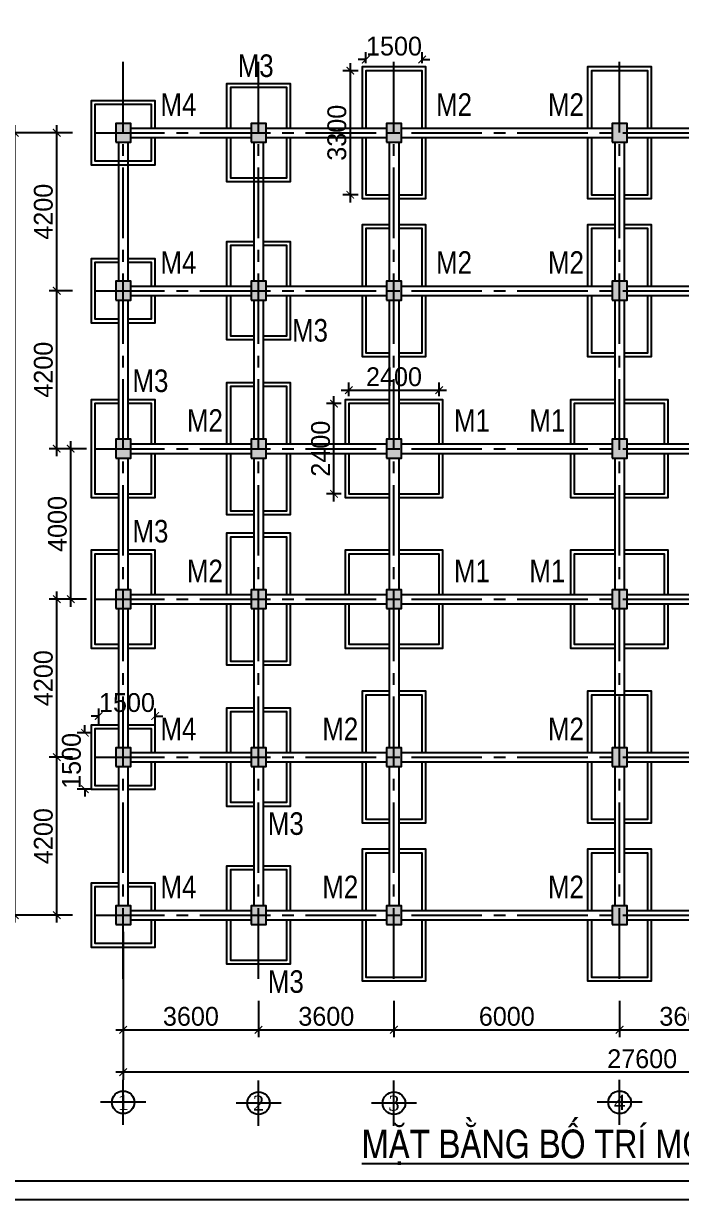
# Model space of a CAD drawing. Extents: x -28764 to 452005, y -12382 to 263221.
# Drawn here: x 235799 to 253268, y -1658 to 29606 of the extents above; entities that cross this region are included whole.
import ezdxf
from ezdxf.enums import TextEntityAlignment as Align

# ---------------------------------------------------------------- set-up
doc = ezdxf.new("R2010")
doc.units = 0
doc.header["$MEASUREMENT"] = 0
doc.linetypes.add('CENTER2', pattern=[1.125, 0.75, -0.125, 0.125, -0.125])
doc.layers.get('0').update_dxf_attribs({"linetype": 'CONTINUOUS'})
doc.layers.get('DEFPOINTS').update_dxf_attribs({"linetype": 'CONTINUOUS'})
for name, color, linetype in [('cot', 8, 'CONTINUOUS'), ('DIM', 1, 'CONTINUOUS'), ('DUT', 7, 'CENTER2'), ('MOTAAR', 1, 'CONTINUOUS'), ('TEXT', 7, 'CONTINUOUS'), ('THEP', 6, 'CONTINUOUS'), ('TUONG', 7, 'CONTINUOUS')]:
    doc.layers.add(name, color=color, linetype=linetype)
doc.styles.add('DIM-NEW', font='')
doc.styles.add('STANDARD1', font='symbol.ttf')
doc.styles.add('T1', font='romans.shx')
doc.styles.add('T2', font='')
doc.styles.get('DIM-NEW').set_extended_font_data('VNI-Helve-Condense')
doc.styles.get('T2').set_extended_font_data('VNI-Times')
doc.dimstyles.new('TL100', dxfattribs={"dimtxt": 250, "dimasz": 200, "dimexe": 200, "dimexo": 200, "dimgap": 100, "dimtad": 1, "dimdec": 0, "dimzin": 0, "dimdsep": 46, "dimtxsty": 'T1', "dimblk": 'ARCHTICK', "dimcen": 250, "dimdle": 200, "dimclrd": 1, "dimclre": 1, "dimclrt": 2, "dimadec": 0, "dimazin": 0, "dimtfac": 1, "dimtdec": 0, "dimtix": 1, "dimtofl": 0, "dimtmove": 0, "dimatfit": 0, "dimldrblk": 'ARCHTICK', "dimfxl": 1, "dimtolj": 1, "dimtzin": 0, "dimlwd": -1, "dimlwe": -1, "dimarcsym": 0})

# ---------------------------------------------------------------- blocks, each defined once
blk = doc.blocks.new('_ARCHTICK')
at = {"color": 0, "linetype": 'ByBlock', "const_width": 0.15}
blk.add_lwpolyline([(-0.5, -0.5), (0.5, 0.5)], dxfattribs=at)
blk = doc.blocks.new('*D161')
at = {"layer": 'DEFPOINTS', "color": 0, "transparency": 16777216}
for p in [(244900, 28352), (244488, 25052), (244900, 25052)]:
    blk.add_point(p, dxfattribs=at)
at = {"layer": 'TUONG', "color": 1, "transparency": 16777216}
for p, q in [((244488, 28552), (244488, 24852)), ((244700, 28352), (244288, 28352)), ((244700, 25052), (244288, 25052))]:
    blk.add_line(p, q, dxfattribs=at)
at = {"layer": 'TUONG', "color": 1, "transparency": 16777216, "xscale": 200, "yscale": 200, "zscale": 200}
for p, rotation in [((244488, 28352), 90), ((244488, 25052), 270)]:
    blk.add_blockref('_ARCHTICK', p, dxfattribs=dict(at, rotation=rotation))
at = {"layer": 'TUONG', "color": 2, "transparency": 16777216, "insert": (244133, 26702), "char_height": 500, "attachment_point": 5, "rotation": 90, "style": 'STANDARD1'}
blk.add_mtext('\\A1;3300', dxfattribs=at)
blk = doc.blocks.new('*D160')
at = {"layer": 'DEFPOINTS', "color": 0, "transparency": 16777216}
for p in [(244900, 28647), (244900, 28352), (246400, 28352)]:
    blk.add_point(p, dxfattribs=at)
at = {"layer": 'TUONG', "color": 1, "transparency": 16777216}
for p, q in [((244900, 28552), (244900, 28847)), ((246400, 28552), (246400, 28847)), ((244900, 28647), (244700, 28647)), ((246400, 28647), (246600, 28647))]:
    blk.add_line(p, q, dxfattribs=at)
at = {"layer": 'TUONG', "color": 1, "transparency": 16777216, "xscale": 200, "yscale": 200, "zscale": 200}
blk.add_blockref('_ARCHTICK', (244900, 28647), dxfattribs=at)
at = {"layer": 'TUONG', "color": 1, "transparency": 16777216, "xscale": 200, "yscale": 200, "zscale": 200, "rotation": 180}
blk.add_blockref('_ARCHTICK', (246400, 28647), dxfattribs=at)
at = {"layer": 'TUONG', "color": 2, "transparency": 16777216, "insert": (245650, 29002), "char_height": 500, "attachment_point": 5, "style": 'STANDARD1'}
blk.add_mtext('\\A1;1500', dxfattribs=at)
blk = doc.blocks.new('*D159')
at = {"layer": 'DEFPOINTS', "color": 0, "transparency": 16777216}
for p in [(244055, 19502), (244450, 19502), (244450, 17102)]:
    blk.add_point(p, dxfattribs=at)
at = {"layer": 'TUONG', "color": 1, "transparency": 16777216}
for p, q in [((244055, 16902), (244055, 19702)), ((244250, 19502), (243855, 19502)), ((244250, 17102), (243855, 17102))]:
    blk.add_line(p, q, dxfattribs=at)
at = {"layer": 'TUONG', "color": 1, "transparency": 16777216, "xscale": 200, "yscale": 200, "zscale": 200}
for p, rotation in [((244055, 19502), 90), ((244055, 17102), 270)]:
    blk.add_blockref('_ARCHTICK', p, dxfattribs=dict(at, rotation=rotation))
at = {"layer": 'TUONG', "color": 2, "transparency": 16777216, "insert": (243700, 18302), "char_height": 500, "attachment_point": 5, "rotation": 90, "style": 'STANDARD1'}
blk.add_mtext('\\A1;2400', dxfattribs=at)
blk = doc.blocks.new('*D158')
at = {"layer": 'DEFPOINTS', "color": 0, "transparency": 16777216}
for p in [(246850, 19858), (244450, 19502), (246850, 19502)]:
    blk.add_point(p, dxfattribs=at)
at = {"layer": 'TUONG', "color": 1, "transparency": 16777216}
for p, q in [((244450, 19702), (244450, 20058)), ((246850, 19702), (246850, 20058)), ((244250, 19858), (247050, 19858))]:
    blk.add_line(p, q, dxfattribs=at)
at = {"layer": 'TUONG', "color": 1, "transparency": 16777216, "xscale": 200, "yscale": 200, "zscale": 200, "rotation": 180}
blk.add_blockref('_ARCHTICK', (244450, 19858), dxfattribs=at)
at = {"layer": 'TUONG', "color": 1, "transparency": 16777216, "xscale": 200, "yscale": 200, "zscale": 200}
blk.add_blockref('_ARCHTICK', (246850, 19858), dxfattribs=at)
at = {"layer": 'TUONG', "color": 2, "transparency": 16777216, "insert": (245650, 20213), "char_height": 500, "attachment_point": 5, "style": 'STANDARD1'}
blk.add_mtext('\\A1;2400', dxfattribs=at)
blk = doc.blocks.new('*D177')
at = {"layer": 'DEFPOINTS', "color": 0, "transparency": 16777216}
for p in [(236683, 10102), (237304, 10102), (237304, 5902)]:
    blk.add_point(p, dxfattribs=at)
at = {"layer": 'TUONG', "color": 1, "transparency": 16777216}
for p, q in [((237104, 10102), (236483, 10102)), ((236683, 5702), (236683, 10302)), ((237104, 5902), (236483, 5902))]:
    blk.add_line(p, q, dxfattribs=at)
at = {"layer": 'TUONG', "color": 1, "transparency": 16777216, "xscale": 200, "yscale": 200, "zscale": 200}
for p, rotation in [((236683, 10102), 90), ((236683, 5902), 270)]:
    blk.add_blockref('_ARCHTICK', p, dxfattribs=dict(at, rotation=rotation))
at = {"layer": 'TUONG', "color": 2, "transparency": 16777216, "insert": (236328, 8002), "char_height": 500, "attachment_point": 5, "rotation": 90, "style": 'STANDARD1'}
blk.add_mtext('\\A1;4200', dxfattribs=at)
blk = doc.blocks.new('*D175')
at = {"layer": 'DEFPOINTS', "color": 0, "transparency": 16777216}
for p in [(238450, 4807), (266050, 2978), (238450, 1725)]:
    blk.add_point(p, dxfattribs=at)
at = {"layer": 'TUONG', "color": 1, "transparency": 16777216}
for p, q in [((238450, 4607), (238450, 1525)), ((266050, 2778), (266050, 1525)), ((266250, 1725), (238250, 1725))]:
    blk.add_line(p, q, dxfattribs=at)
at = {"layer": 'TUONG', "color": 1, "transparency": 16777216, "xscale": 200, "yscale": 200, "zscale": 200, "rotation": 180}
blk.add_blockref('_ARCHTICK', (238450, 1725), dxfattribs=at)
at = {"layer": 'TUONG', "color": 1, "transparency": 16777216, "xscale": 200, "yscale": 200, "zscale": 200}
blk.add_blockref('_ARCHTICK', (266050, 1725), dxfattribs=at)
at = {"layer": 'TUONG', "color": 2, "transparency": 16777216, "insert": (252250, 2080), "char_height": 500, "attachment_point": 5, "style": 'STANDARD1'}
blk.add_mtext('\\A1;27600', dxfattribs=at)
blk = doc.blocks.new('*D174')
at = {"layer": 'DEFPOINTS', "color": 0, "transparency": 16777216}
for p in [(245650, 3825), (251650, 3825), (251650, 2853)]:
    blk.add_point(p, dxfattribs=at)
at = {"layer": 'TUONG', "color": 1, "transparency": 16777216}
for p, q in [((245650, 3625), (245650, 2653)), ((251650, 3625), (251650, 2653)), ((245450, 2853), (251850, 2853))]:
    blk.add_line(p, q, dxfattribs=at)
at = {"layer": 'TUONG', "color": 1, "transparency": 16777216, "xscale": 200, "yscale": 200, "zscale": 200, "rotation": 180}
blk.add_blockref('_ARCHTICK', (245650, 2853), dxfattribs=at)
at = {"layer": 'TUONG', "color": 1, "transparency": 16777216, "xscale": 200, "yscale": 200, "zscale": 200}
blk.add_blockref('_ARCHTICK', (251650, 2853), dxfattribs=at)
at = {"layer": 'TUONG', "color": 2, "transparency": 16777216, "insert": (248650, 3208), "char_height": 500, "attachment_point": 5, "style": 'STANDARD1'}
blk.add_mtext('\\A1;6000', dxfattribs=at)
blk = doc.blocks.new('*D173')
at = {"layer": 'DEFPOINTS', "color": 0, "transparency": 16777216}
for p in [(238450, 5654), (242050, 3825), (242050, 2853)]:
    blk.add_point(p, dxfattribs=at)
at = {"layer": 'TUONG', "color": 1, "transparency": 16777216}
for p, q in [((238450, 5454), (238450, 2653)), ((242050, 3625), (242050, 2653)), ((238250, 2853), (242250, 2853))]:
    blk.add_line(p, q, dxfattribs=at)
at = {"layer": 'TUONG', "color": 1, "transparency": 16777216, "xscale": 200, "yscale": 200, "zscale": 200, "rotation": 180}
blk.add_blockref('_ARCHTICK', (238450, 2853), dxfattribs=at)
at = {"layer": 'TUONG', "color": 1, "transparency": 16777216, "xscale": 200, "yscale": 200, "zscale": 200}
blk.add_blockref('_ARCHTICK', (242050, 2853), dxfattribs=at)
at = {"layer": 'TUONG', "color": 2, "transparency": 16777216, "insert": (240250, 3208), "char_height": 500, "attachment_point": 5, "style": 'STANDARD1'}
blk.add_mtext('\\A1;3600', dxfattribs=at)
blk = doc.blocks.new('*D172')
at = {"layer": 'DEFPOINTS', "color": 0, "transparency": 16777216}
for p in [(242050, 3825), (245650, 3825), (245650, 2853)]:
    blk.add_point(p, dxfattribs=at)
at = {"layer": 'TUONG', "color": 1, "transparency": 16777216}
for p, q in [((242050, 3625), (242050, 2653)), ((245650, 3625), (245650, 2653)), ((241850, 2853), (245850, 2853))]:
    blk.add_line(p, q, dxfattribs=at)
at = {"layer": 'TUONG', "color": 1, "transparency": 16777216, "xscale": 200, "yscale": 200, "zscale": 200, "rotation": 180}
blk.add_blockref('_ARCHTICK', (242050, 2853), dxfattribs=at)
at = {"layer": 'TUONG', "color": 1, "transparency": 16777216, "xscale": 200, "yscale": 200, "zscale": 200}
blk.add_blockref('_ARCHTICK', (245650, 2853), dxfattribs=at)
at = {"layer": 'TUONG', "color": 2, "transparency": 16777216, "insert": (243850, 3208), "char_height": 500, "attachment_point": 5, "style": 'STANDARD1'}
blk.add_mtext('\\A1;3600', dxfattribs=at)
blk = doc.blocks.new('*D170')
at = {"layer": 'DEFPOINTS', "color": 0, "transparency": 16777216}
for p in [(251650, 3825), (255250, 3825), (255250, 2853)]:
    blk.add_point(p, dxfattribs=at)
at = {"layer": 'TUONG', "color": 1, "transparency": 16777216}
for p, q in [((251650, 3625), (251650, 2653)), ((255250, 3625), (255250, 2653)), ((251450, 2853), (255450, 2853))]:
    blk.add_line(p, q, dxfattribs=at)
at = {"layer": 'TUONG', "color": 1, "transparency": 16777216, "xscale": 200, "yscale": 200, "zscale": 200, "rotation": 180}
blk.add_blockref('_ARCHTICK', (251650, 2853), dxfattribs=at)
at = {"layer": 'TUONG', "color": 1, "transparency": 16777216, "xscale": 200, "yscale": 200, "zscale": 200}
blk.add_blockref('_ARCHTICK', (255250, 2853), dxfattribs=at)
at = {"layer": 'TUONG', "color": 2, "transparency": 16777216, "insert": (253450, 3208), "char_height": 500, "attachment_point": 5, "style": 'STANDARD1'}
blk.add_mtext('\\A1;3600', dxfattribs=at)
blk = doc.blocks.new('*D168')
at = {"layer": 'DEFPOINTS', "color": 0, "transparency": 16777216}
for p in [(236683, 26702), (237304, 26702), (237304, 22502)]:
    blk.add_point(p, dxfattribs=at)
at = {"layer": 'TUONG', "color": 1, "transparency": 16777216}
for p, q in [((236683, 22302), (236683, 26902)), ((237104, 26702), (236483, 26702)), ((237104, 22502), (236483, 22502))]:
    blk.add_line(p, q, dxfattribs=at)
at = {"layer": 'TUONG', "color": 1, "transparency": 16777216, "xscale": 200, "yscale": 200, "zscale": 200}
for p, rotation in [((236683, 26702), 90), ((236683, 22502), 270)]:
    blk.add_blockref('_ARCHTICK', p, dxfattribs=dict(at, rotation=rotation))
at = {"layer": 'TUONG', "color": 2, "transparency": 16777216, "insert": (236328, 24602), "char_height": 500, "attachment_point": 5, "rotation": 90, "style": 'STANDARD1'}
blk.add_mtext('\\A1;4200', dxfattribs=at)
blk = doc.blocks.new('*D167')
at = {"layer": 'DEFPOINTS', "color": 0, "transparency": 16777216}
for p in [(237055, 18302), (237676, 18302), (237676, 14302)]:
    blk.add_point(p, dxfattribs=at)
at = {"layer": 'TUONG', "color": 1, "transparency": 16777216}
for p, q in [((237055, 14102), (237055, 18502)), ((237476, 18302), (236855, 18302)), ((237476, 14302), (236855, 14302))]:
    blk.add_line(p, q, dxfattribs=at)
at = {"layer": 'TUONG', "color": 1, "transparency": 16777216, "xscale": 200, "yscale": 200, "zscale": 200}
for p, rotation in [((237055, 18302), 90), ((237055, 14302), 270)]:
    blk.add_blockref('_ARCHTICK', p, dxfattribs=dict(at, rotation=rotation))
at = {"layer": 'TUONG', "color": 2, "transparency": 16777216, "insert": (236700, 16302), "char_height": 500, "attachment_point": 5, "rotation": 90, "style": 'STANDARD1'}
blk.add_mtext('\\A1;4000', dxfattribs=at)
blk = doc.blocks.new('*D166')
at = {"layer": 'DEFPOINTS', "color": 0, "transparency": 16777216}
for p in [(236683, 14302), (237304, 14302), (237304, 10102)]:
    blk.add_point(p, dxfattribs=at)
at = {"layer": 'TUONG', "color": 1, "transparency": 16777216}
for p, q in [((236683, 9902), (236683, 14502)), ((237104, 14302), (236483, 14302)), ((237104, 10102), (236483, 10102))]:
    blk.add_line(p, q, dxfattribs=at)
at = {"layer": 'TUONG', "color": 1, "transparency": 16777216, "xscale": 200, "yscale": 200, "zscale": 200}
for p, rotation in [((236683, 14302), 90), ((236683, 10102), 270)]:
    blk.add_blockref('_ARCHTICK', p, dxfattribs=dict(at, rotation=rotation))
at = {"layer": 'TUONG', "color": 2, "transparency": 16777216, "insert": (236328, 12202), "char_height": 500, "attachment_point": 5, "rotation": 90, "style": 'STANDARD1'}
blk.add_mtext('\\A1;4200', dxfattribs=at)
blk = doc.blocks.new('*D165')
at = {"layer": 'DEFPOINTS', "color": 0, "transparency": 16777216}
for p in [(236683, 22502), (237304, 22502), (237304, 18302)]:
    blk.add_point(p, dxfattribs=at)
at = {"layer": 'TUONG', "color": 1, "transparency": 16777216}
for p, q in [((236683, 18102), (236683, 22702)), ((237104, 22502), (236483, 22502)), ((237104, 18302), (236483, 18302))]:
    blk.add_line(p, q, dxfattribs=at)
at = {"layer": 'TUONG', "color": 1, "transparency": 16777216, "xscale": 200, "yscale": 200, "zscale": 200}
for p, rotation in [((236683, 22502), 90), ((236683, 18302), 270)]:
    blk.add_blockref('_ARCHTICK', p, dxfattribs=dict(at, rotation=rotation))
at = {"layer": 'TUONG', "color": 2, "transparency": 16777216, "insert": (236328, 20402), "char_height": 500, "attachment_point": 5, "rotation": 90, "style": 'STANDARD1'}
blk.add_mtext('\\A1;4200', dxfattribs=at)
blk = doc.blocks.new('truc2')
at = {"layer": 'MOTAAR'}
for p, q in [((0, -15), (0, 0)), ((7.5, -7.5), (-7.5, -7.5))]:
    blk.add_line(p, q, dxfattribs=at)
blk.add_lwpolyline([(0, -3.5), (0, -1.84)], dxfattribs=at)
blk.add_circle((0, -7.5), 3.75, dxfattribs=at)
at = {"layer": 'TEXT', "style": 'T2'}
blk.add_attdef('1', text='', height=5, dxfattribs=at).set_placement((0, -7.5), align=Align.MIDDLE_CENTER)
blk = doc.blocks.new('*D164')
at = {"layer": 'DEFPOINTS', "color": 0, "transparency": 16777216}
for p in [(235566, 26702), (236897, 26702), (236683, 5902)]:
    blk.add_point(p, dxfattribs=at)
at = {"layer": 'TUONG', "color": 1, "transparency": 16777216}
for p, q in [((235566, 5702), (235566, 26902)), ((236697, 26702), (235366, 26702)), ((236483, 5902), (235366, 5902))]:
    blk.add_line(p, q, dxfattribs=at)
at = {"layer": 'TUONG', "color": 1, "transparency": 16777216, "xscale": 200, "yscale": 200, "zscale": 200}
for p, rotation in [((235566, 26702), 90), ((235566, 5902), 270)]:
    blk.add_blockref('_ARCHTICK', p, dxfattribs=dict(at, rotation=rotation))
at = {"layer": 'TUONG', "color": 2, "transparency": 16777216, "insert": (235211, 16302), "char_height": 500, "attachment_point": 5, "rotation": 90, "style": 'STANDARD1'}
blk.add_mtext('\\A1;20800', dxfattribs=at)
blk = doc.blocks.new('*D216')
at = {"layer": 'DEFPOINTS', "color": 0, "transparency": 16777216}
for p in [(237800, 11195), (237800, 10752), (239300, 10752)]:
    blk.add_point(p, dxfattribs=at)
at = {"layer": 'TUONG', "color": 1, "transparency": 16777216}
for p, q in [((237800, 10952), (237800, 11395)), ((239300, 10952), (239300, 11395)), ((237800, 11195), (237600, 11195)), ((239300, 11195), (239500, 11195))]:
    blk.add_line(p, q, dxfattribs=at)
at = {"layer": 'TUONG', "color": 1, "transparency": 16777216, "xscale": 200, "yscale": 200, "zscale": 200}
blk.add_blockref('_ARCHTICK', (237800, 11195), dxfattribs=at)
at = {"layer": 'TUONG', "color": 1, "transparency": 16777216, "xscale": 200, "yscale": 200, "zscale": 200, "rotation": 180}
blk.add_blockref('_ARCHTICK', (239300, 11195), dxfattribs=at)
at = {"layer": 'TUONG', "color": 2, "transparency": 16777216, "insert": (238550, 11550), "char_height": 500, "attachment_point": 5, "style": 'STANDARD1'}
blk.add_mtext('\\A1;1500', dxfattribs=at)
blk = doc.blocks.new('*D217')
at = {"layer": 'DEFPOINTS', "color": 0, "transparency": 16777216}
for p in [(237800, 10752), (237430, 9252), (237800, 9252)]:
    blk.add_point(p, dxfattribs=at)
at = {"layer": 'TUONG', "color": 1, "transparency": 16777216}
for p, q in [((237430, 10752), (237430, 10952)), ((237600, 10752), (237230, 10752)), ((237600, 9252), (237230, 9252)), ((237430, 9252), (237430, 9052))]:
    blk.add_line(p, q, dxfattribs=at)
at = {"layer": 'TUONG', "color": 1, "transparency": 16777216, "xscale": 200, "yscale": 200, "zscale": 200}
for p, rotation in [((237430, 10752), 270), ((237430, 9252), 90)]:
    blk.add_blockref('_ARCHTICK', p, dxfattribs=dict(at, rotation=rotation))
at = {"layer": 'TUONG', "color": 2, "transparency": 16777216, "insert": (237075, 10002), "char_height": 500, "attachment_point": 5, "rotation": 90, "style": 'STANDARD1'}
blk.add_mtext('\\A1;1500', dxfattribs=at)

msp = doc.modelspace()

# ---------------------------------------------------------------- linework, layer by layer
at = {"layer": 'cot'}
for points in [[(238249.9, 26452.4), (238649.9, 26452.4), (238649.9, 26952.4), (238249.9, 26952.4)], [(241849.9, 26452.4), (242249.9, 26452.4), (242249.9, 26952.4), (241849.9, 26952.4)], [(245449.9, 26452.4), (245849.9, 26452.4), (245849.9, 26952.4), (245449.9, 26952.4)], [(251449.9, 26452.4), (251849.9, 26452.4), (251849.9, 26952.4), (251449.9, 26952.4)], [(238249.9, 22252.4), (238649.9, 22252.4), (238649.9, 22752.4), (238249.9, 22752.4)], [(241849.9, 22252.4), (242249.9, 22252.4), (242249.9, 22752.4), (241849.9, 22752.4)], [(245449.9, 22252.4), (245849.9, 22252.4), (245849.9, 22752.4), (245449.9, 22752.4)], [(251449.9, 22252.4), (251849.9, 22252.4), (251849.9, 22752.4), (251449.9, 22752.4)], [(238249.9, 18052.4), (238649.9, 18052.4), (238649.9, 18552.4), (238249.9, 18552.4)], [(241849.9, 18052.4), (242249.9, 18052.4), (242249.9, 18552.4), (241849.9, 18552.4)], [(245449.9, 18052.4), (245849.9, 18052.4), (245849.9, 18552.4), (245449.9, 18552.4)], [(251449.9, 18052.4), (251849.9, 18052.4), (251849.9, 18552.4), (251449.9, 18552.4)], [(238249.9, 14052.4), (238649.9, 14052.4), (238649.9, 14552.4), (238249.9, 14552.4)], [(241849.9, 14052.4), (242249.9, 14052.4), (242249.9, 14552.4), (241849.9, 14552.4)], [(245449.9, 14052.4), (245849.9, 14052.4), (245849.9, 14552.4), (245449.9, 14552.4)], [(251449.9, 14052.4), (251849.9, 14052.4), (251849.9, 14552.4), (251449.9, 14552.4)], [(238249.9, 9852.4), (238649.9, 9852.4), (238649.9, 10352.4), (238249.9, 10352.4)], [(241849.9, 9852.4), (242249.9, 9852.4), (242249.9, 10352.4), (241849.9, 10352.4)], [(245449.9, 9852.4), (245849.9, 9852.4), (245849.9, 10352.4), (245449.9, 10352.4)], [(251449.9, 9852.4), (251849.9, 9852.4), (251849.9, 10352.4), (251449.9, 10352.4)], [(238249.9, 5652.4), (238649.9, 5652.4), (238649.9, 6152.4), (238249.9, 6152.4)], [(241849.9, 5652.4), (242249.9, 5652.4), (242249.9, 6152.4), (241849.9, 6152.4)], [(245449.9, 5652.4), (245849.9, 5652.4), (245849.9, 6152.4), (245449.9, 6152.4)], [(251449.9, 5652.4), (251849.9, 5652.4), (251849.9, 6152.4), (251449.9, 6152.4)]]:
    msp.add_lwpolyline(points, close=True, dxfattribs=at)
for points in [[(238249.9, 26952.4), (238649.9, 26952.4), (238249.9, 26452.4), (238649.9, 26452.4)], [(241849.9, 26952.4), (242249.9, 26952.4), (241849.9, 26452.4), (242249.9, 26452.4)], [(245449.9, 26952.4), (245849.9, 26952.4), (245449.9, 26452.4), (245849.9, 26452.4)], [(251449.9, 26952.4), (251849.9, 26952.4), (251449.9, 26452.4), (251849.9, 26452.4)], [(238249.9, 22752.4), (238649.9, 22752.4), (238249.9, 22252.4), (238649.9, 22252.4)], [(241849.9, 22752.4), (242249.9, 22752.4), (241849.9, 22252.4), (242249.9, 22252.4)], [(245449.9, 22752.4), (245849.9, 22752.4), (245449.9, 22252.4), (245849.9, 22252.4)], [(251449.9, 22752.4), (251849.9, 22752.4), (251449.9, 22252.4), (251849.9, 22252.4)], [(238249.9, 18552.4), (238649.9, 18552.4), (238249.9, 18052.4), (238649.9, 18052.4)], [(241849.9, 18552.4), (242249.9, 18552.4), (241849.9, 18052.4), (242249.9, 18052.4)], [(245449.9, 18552.4), (245849.9, 18552.4), (245449.9, 18052.4), (245849.9, 18052.4)], [(251449.9, 18552.4), (251849.9, 18552.4), (251449.9, 18052.4), (251849.9, 18052.4)], [(238249.9, 14552.4), (238649.9, 14552.4), (238249.9, 14052.4), (238649.9, 14052.4)], [(241849.9, 14552.4), (242249.9, 14552.4), (241849.9, 14052.4), (242249.9, 14052.4)], [(245449.9, 14552.4), (245849.9, 14552.4), (245449.9, 14052.4), (245849.9, 14052.4)], [(251449.9, 14552.4), (251849.9, 14552.4), (251449.9, 14052.4), (251849.9, 14052.4)], [(238249.9, 10352.4), (238649.9, 10352.4), (238249.9, 9852.4), (238649.9, 9852.4)], [(241849.9, 10352.4), (242249.9, 10352.4), (241849.9, 9852.4), (242249.9, 9852.4)], [(245449.9, 10352.4), (245849.9, 10352.4), (245449.9, 9852.4), (245849.9, 9852.4)], [(251449.9, 10352.4), (251849.9, 10352.4), (251449.9, 9852.4), (251849.9, 9852.4)], [(238249.9, 6152.4), (238649.9, 6152.4), (238249.9, 5652.4), (238649.9, 5652.4)], [(241849.9, 6152.4), (242249.9, 6152.4), (241849.9, 5652.4), (242249.9, 5652.4)], [(245449.9, 6152.4), (245849.9, 6152.4), (245449.9, 5652.4), (245849.9, 5652.4)], [(251449.9, 6152.4), (251849.9, 6152.4), (251449.9, 5652.4), (251849.9, 5652.4)]]:
    msp.add_solid(points, dxfattribs=at)
at = {"layer": 'DUT', "color": 9, "linetype": 'CENTER2', "ltscale": 2500}
for p, q in [((238449.9, 4211.6), (238449.9, 28760.4)), ((242049.9, 4211.6), (242049.9, 28760.4)), ((245649.9, 4211.6), (245649.9, 28760.4)), ((251649.9, 4211.6), (251649.9, 28760.4)), ((237676.4, 26702.4), (267937.4, 26702.4)), ((237676.4, 22502.4), (267937.4, 22502.4)), ((237676.4, 18302.4), (267937.4, 18302.4)), ((237676.4, 14302.4), (267937.4, 14302.4)), ((237676.4, 10102.4), (267937.4, 10102.4)), ((237676.4, 5902.4), (267937.4, 5902.4))]:
    msp.add_line(p, q, dxfattribs=at)
at = {"layer": 'THEP', "ltscale": 10}
msp.add_lwpolyline([(208246.7, 57241.8), (208246.7, -1158.2), (291346.7, -1158.2), (291346.7, 57241.8)], close=True, dxfattribs=at)
at = {"layer": 'TUONG'}
for p, q in [((238649.9, 26827.4), (241849.9, 26827.4)), ((238649.9, 26577.4), (241849.9, 26577.4)), ((242249.9, 26827.4), (245449.9, 26827.4)), ((242249.9, 26577.4), (245449.9, 26577.4)), ((245849.9, 26827.4), (251449.9, 26827.4)), ((245849.9, 26577.4), (251449.9, 26577.4)), ((251849.9, 26827.4), (255049.9, 26827.4)), ((251849.9, 26577.4), (255049.9, 26577.4)), ((238324.9, 26452.4), (238324.9, 22752.4)), ((238574.9, 26452.4), (238574.9, 22752.4)), ((241924.9, 26452.4), (241924.9, 22752.4)), ((242174.9, 26452.4), (242174.9, 22752.4)), ((245524.9, 26452.4), (245524.9, 22752.4)), ((245774.9, 26452.4), (245774.9, 22752.4)), ((251524.9, 26452.4), (251524.9, 22752.4)), ((251774.9, 26452.4), (251774.9, 22752.4)), ((238649.9, 22627.4), (241849.9, 22627.4)), ((242249.9, 22627.4), (245449.9, 22627.4)), ((245849.9, 22627.4), (251449.9, 22627.4)), ((251849.9, 22627.4), (255049.9, 22627.4)), ((238324.9, 22252.4), (238324.9, 18552.4)), ((238574.9, 22252.4), (238574.9, 18552.4)), ((238649.9, 22377.4), (241849.9, 22377.4)), ((241924.9, 22252.4), (241924.9, 18552.4)), ((242174.9, 22252.4), (242174.9, 18552.4)), ((242249.9, 22377.4), (245449.9, 22377.4)), ((245524.9, 22252.4), (245524.9, 18552.4)), ((245774.9, 22252.4), (245774.9, 18552.4)), ((245849.9, 22377.4), (251449.9, 22377.4)), ((251524.9, 22252.4), (251524.9, 18552.4)), ((251774.9, 22252.4), (251774.9, 18552.4)), ((251849.9, 22377.4), (255049.9, 22377.4)), ((238649.9, 18427.4), (241849.9, 18427.4)), ((238649.9, 18177.4), (241849.9, 18177.4)), ((242249.9, 18427.4), (245449.9, 18427.4)), ((242249.9, 18177.4), (245449.9, 18177.4)), ((245849.9, 18427.4), (251449.9, 18427.4)), ((245849.9, 18177.4), (251449.9, 18177.4)), ((251849.9, 18427.4), (255049.9, 18427.4)), ((251849.9, 18177.4), (255049.9, 18177.4)), ((238324.9, 18052.4), (238324.9, 14552.4)), ((238574.9, 18052.4), (238574.9, 14552.4)), ((241924.9, 18052.4), (241924.9, 14552.4)), ((242174.9, 18052.4), (242174.9, 14552.4)), ((245524.9, 18052.4), (245524.9, 14552.4)), ((245774.9, 18052.4), (245774.9, 14552.4)), ((251524.9, 18052.4), (251524.9, 14552.4)), ((251774.9, 18052.4), (251774.9, 14552.4)), ((238649.9, 14427.4), (241849.9, 14427.4)), ((242249.9, 14427.4), (245449.9, 14427.4)), ((245849.9, 14427.4), (251449.9, 14427.4)), ((251849.9, 14427.4), (255049.9, 14427.4)), ((238649.9, 14177.4), (241849.9, 14177.4)), ((242249.9, 14177.4), (245449.9, 14177.4)), ((245849.9, 14177.4), (251449.9, 14177.4)), ((251849.9, 14177.4), (255049.9, 14177.4)), ((238324.9, 14052.4), (238324.9, 10352.4)), ((238574.9, 14052.4), (238574.9, 10352.4)), ((241924.9, 14052.4), (241924.9, 10352.4)), ((242174.9, 14052.4), (242174.9, 10352.4)), ((245524.9, 14052.4), (245524.9, 10352.4)), ((245774.9, 14052.4), (245774.9, 10352.4)), ((251524.9, 14052.4), (251524.9, 10352.4)), ((251774.9, 14052.4), (251774.9, 10352.4)), ((238649.9, 10227.4), (241849.9, 10227.4)), ((242249.9, 10227.4), (245449.9, 10227.4)), ((245849.9, 10227.4), (251449.9, 10227.4)), ((251849.9, 10227.4), (255049.9, 10227.4)), ((238324.9, 9852.4), (238324.9, 6152.4)), ((238574.9, 9852.4), (238574.9, 6152.4)), ((238649.9, 9977.4), (241849.9, 9977.4)), ((241924.9, 9852.4), (241924.9, 6152.4)), ((242174.9, 9852.4), (242174.9, 6152.4)), ((242249.9, 9977.4), (245449.9, 9977.4)), ((245524.9, 9852.4), (245524.9, 6152.4)), ((245774.9, 9852.4), (245774.9, 6152.4)), ((245849.9, 9977.4), (251449.9, 9977.4)), ((251524.9, 9852.4), (251524.9, 6152.4)), ((251774.9, 9852.4), (251774.9, 6152.4)), ((251849.9, 9977.4), (255049.9, 9977.4)), ((238649.9, 6027.4), (241849.9, 6027.4)), ((242249.9, 6027.4), (245449.9, 6027.4)), ((245849.9, 6027.4), (251449.9, 6027.4)), ((251849.9, 6027.4), (255049.9, 6027.4)), ((238649.9, 5777.4), (241849.9, 5777.4)), ((242249.9, 5777.4), (245449.9, 5777.4)), ((245849.9, 5777.4), (251449.9, 5777.4)), ((251849.9, 5777.4), (255049.9, 5777.4))]:
    msp.add_line(p, q, dxfattribs=at)
msp.add_lwpolyline([(207746.7, 57741.8), (207746.7, -1658.2), (291846.7, -1658.2), (291846.7, 57741.8)], close=True, dxfattribs=at)
for points in [[(246499.9, 26827.4), (246499.9, 28452.4), (244799.9, 28452.4), (244799.9, 26827.4)], [(252499.9, 26827.4), (252499.9, 28452.4), (250799.9, 28452.4), (250799.9, 26827.4)], [(246399.9, 26827.4), (246399.9, 28352.4), (244899.9, 28352.4), (244899.9, 26827.4)], [(252399.9, 26827.4), (252399.9, 28352.4), (250899.9, 28352.4), (250899.9, 26827.4)], [(242899.9, 26827.4), (242899.9, 28002.4), (241199.9, 28002.4), (241199.9, 26827.4)], [(242799.9, 26827.4), (242799.9, 27902.4), (241299.9, 27902.4), (241299.9, 26827.4)], [(239299.9, 26827.4), (239299.9, 27552.4), (237599.9, 27552.4), (237599.9, 25852.4), (239299.9, 25852.4), (239299.9, 26577.4)], [(239199.9, 26827.4), (239199.9, 27452.4), (237699.9, 27452.4), (237699.9, 25952.4), (239199.9, 25952.4), (239199.9, 26577.4)], [(241199.9, 26577.4), (241199.9, 25402.4), (242899.9, 25402.4), (242899.9, 26577.4)], [(241299.9, 26577.4), (241299.9, 25502.4), (242799.9, 25502.4), (242799.9, 26577.4)], [(244799.9, 26577.4), (244799.9, 24952.4), (245524.9, 24952.4)], [(244899.9, 26577.4), (244899.9, 25052.4), (245524.9, 25052.4)], [(245774.9, 24952.4), (246499.9, 24952.4), (246499.9, 26577.4)], [(245774.9, 25052.4), (246399.9, 25052.4), (246399.9, 26577.4)], [(250799.9, 26577.4), (250799.9, 24952.4), (251524.9, 24952.4)], [(250899.9, 26577.4), (250899.9, 25052.4), (251524.9, 25052.4)], [(251774.9, 24952.4), (252499.9, 24952.4), (252499.9, 26577.4)], [(251774.9, 25052.4), (252399.9, 25052.4), (252399.9, 26577.4)], [(245524.9, 24252.4), (244799.9, 24252.4), (244799.9, 22627.4)], [(245524.9, 24152.4), (244899.9, 24152.4), (244899.9, 22627.4)], [(246499.9, 22627.4), (246499.9, 24252.4), (245774.9, 24252.4)], [(246399.9, 22627.4), (246399.9, 24152.4), (245774.9, 24152.4)], [(251524.9, 24252.4), (250799.9, 24252.4), (250799.9, 22627.4)], [(251524.9, 24152.4), (250899.9, 24152.4), (250899.9, 22627.4)], [(252499.9, 22627.4), (252499.9, 24252.4), (251774.9, 24252.4)], [(252399.9, 22627.4), (252399.9, 24152.4), (251774.9, 24152.4)], [(241924.9, 23802.4), (241199.9, 23802.4), (241199.9, 22627.4)], [(242899.9, 22627.4), (242899.9, 23802.4), (242174.9, 23802.4)], [(241924.9, 23702.4), (241299.9, 23702.4), (241299.9, 22627.4)], [(242799.9, 22627.4), (242799.9, 23702.4), (242174.9, 23702.4)], [(238324.9, 23352.4), (237599.9, 23352.4), (237599.9, 21652.4), (238324.9, 21652.4)], [(238324.9, 23252.4), (237699.9, 23252.4), (237699.9, 21752.4), (238324.9, 21752.4)], [(239299.9, 22627.4), (239299.9, 23352.4), (238574.9, 23352.4)], [(239199.9, 22627.4), (239199.9, 23252.4), (238574.9, 23252.4)], [(238574.9, 21652.4), (239299.9, 21652.4), (239299.9, 22377.4)], [(238574.9, 21752.4), (239199.9, 21752.4), (239199.9, 22377.4)], [(241199.9, 22377.4), (241199.9, 21202.4), (241924.9, 21202.4)], [(241299.9, 22377.4), (241299.9, 21302.4), (241924.9, 21302.4)], [(242174.9, 21202.4), (242899.9, 21202.4), (242899.9, 22377.4)], [(242174.9, 21302.4), (242799.9, 21302.4), (242799.9, 22377.4)], [(244799.9, 22377.4), (244799.9, 20752.4), (245524.9, 20752.4)], [(244899.9, 22377.4), (244899.9, 20852.4), (245524.9, 20852.4)], [(245774.9, 20752.4), (246499.9, 20752.4), (246499.9, 22377.4)], [(245774.9, 20852.4), (246399.9, 20852.4), (246399.9, 22377.4)], [(250799.9, 22377.4), (250799.9, 20752.4), (251524.9, 20752.4)], [(250899.9, 22377.4), (250899.9, 20852.4), (251524.9, 20852.4)], [(251774.9, 20852.4), (252399.9, 20852.4), (252399.9, 22377.4)], [(251774.9, 20752.4), (252499.9, 20752.4), (252499.9, 22377.4)], [(241924.9, 20052.4), (241199.9, 20052.4), (241199.9, 18427.4)], [(242899.9, 18427.4), (242899.9, 20052.4), (242174.9, 20052.4)], [(241924.9, 19952.4), (241299.9, 19952.4), (241299.9, 18427.4)], [(242799.9, 18427.4), (242799.9, 19952.4), (242174.9, 19952.4)], [(238324.9, 19602.4), (237599.9, 19602.4), (237599.9, 17002.4), (238324.9, 17002.4)], [(238324.9, 19502.4), (237699.9, 19502.4), (237699.9, 17102.4), (238324.9, 17102.4)], [(239299.9, 18427.4), (239299.9, 19602.4), (238574.9, 19602.4)], [(239199.9, 18427.4), (239199.9, 19502.4), (238574.9, 19502.4)], [(245524.9, 19602.4), (244349.9, 19602.4), (244349.9, 18427.4)], [(245524.9, 19502.4), (244449.9, 19502.4), (244449.9, 18427.4)], [(246949.9, 18427.4), (246949.9, 19602.4), (245774.9, 19602.4)], [(246849.9, 18427.4), (246849.9, 19502.4), (245774.9, 19502.4)], [(251524.9, 19602.4), (250341.2, 19602.4), (250341.2, 18427.4)], [(251524.9, 19502.4), (250441.2, 19502.4), (250441.2, 18427.4)], [(252941.2, 18427.4), (252941.2, 19602.4), (251774.9, 19602.4)], [(252841.2, 18427.4), (252841.2, 19502.4), (251774.9, 19502.4)], [(238574.9, 17002.4), (239299.9, 17002.4), (239299.9, 18177.4)], [(238574.9, 17102.4), (239199.9, 17102.4), (239199.9, 18177.4)], [(241199.9, 18177.4), (241199.9, 16552.4), (241924.9, 16552.4)], [(241299.9, 18177.4), (241299.9, 16652.4), (241924.9, 16652.4)], [(242174.9, 16552.4), (242899.9, 16552.4), (242899.9, 18177.4)], [(242174.9, 16652.4), (242799.9, 16652.4), (242799.9, 18177.4)], [(244349.9, 18177.4), (244349.9, 17002.4), (245524.9, 17002.4)], [(244449.9, 18177.4), (244449.9, 17102.4), (245524.9, 17102.4)], [(245774.9, 17002.4), (246949.9, 17002.4), (246949.9, 18177.4)], [(245774.9, 17102.4), (246849.9, 17102.4), (246849.9, 18177.4)], [(250341.2, 18177.4), (250341.2, 17002.4), (251524.9, 17002.4)], [(250441.2, 18177.4), (250441.2, 17102.4), (251524.9, 17102.4)], [(251774.9, 17002.4), (252941.2, 17002.4), (252941.2, 18177.4)], [(251774.9, 17102.4), (252841.2, 17102.4), (252841.2, 18177.4)], [(241924.9, 16052.4), (241199.9, 16052.4), (241199.9, 14427.4)], [(241924.9, 15952.4), (241299.9, 15952.4), (241299.9, 14427.4)], [(242899.9, 14427.4), (242899.9, 16052.4), (242174.9, 16052.4)], [(242799.9, 14427.4), (242799.9, 15952.4), (242174.9, 15952.4)], [(238324.9, 15602.4), (237599.9, 15602.4), (237599.9, 13002.4), (238324.9, 13002.4)], [(238324.9, 15502.4), (237699.9, 15502.4), (237699.9, 13102.4), (238324.9, 13102.4)], [(239299.9, 14427.4), (239299.9, 15602.4), (238574.9, 15602.4)], [(239199.9, 14427.4), (239199.9, 15502.4), (238574.9, 15502.4)], [(245524.9, 15602.4), (244349.9, 15602.4), (244349.9, 14427.4)], [(245524.9, 15502.4), (244449.9, 15502.4), (244449.9, 14427.4)], [(246949.9, 14427.4), (246949.9, 15602.4), (245774.9, 15602.4)], [(246849.9, 14427.4), (246849.9, 15502.4), (245774.9, 15502.4)], [(251524.9, 15602.4), (250341.2, 15602.4), (250341.2, 14427.4)], [(251524.9, 15502.4), (250441.2, 15502.4), (250441.2, 14427.4)], [(252941.2, 14427.4), (252941.2, 15602.4), (251774.9, 15602.4)], [(252841.2, 14427.4), (252841.2, 15502.4), (251774.9, 15502.4)], [(238574.9, 13002.4), (239299.9, 13002.4), (239299.9, 14177.4)], [(238574.9, 13102.4), (239199.9, 13102.4), (239199.9, 14177.4)], [(241199.9, 14177.4), (241199.9, 12552.4), (241924.9, 12552.4)], [(241299.9, 14177.4), (241299.9, 12652.4), (241924.9, 12652.4)], [(242174.9, 12552.4), (242899.9, 12552.4), (242899.9, 14177.4)], [(242174.9, 12652.4), (242799.9, 12652.4), (242799.9, 14177.4)], [(244349.9, 14177.4), (244349.9, 13002.4), (245524.9, 13002.4)], [(244449.9, 14177.4), (244449.9, 13102.4), (245524.9, 13102.4)], [(245774.9, 13002.4), (246949.9, 13002.4), (246949.9, 14177.4)], [(245774.9, 13102.4), (246849.9, 13102.4), (246849.9, 14177.4)], [(250341.2, 14177.4), (250341.2, 13002.4), (251524.9, 13002.4)], [(250441.2, 14177.4), (250441.2, 13102.4), (251524.9, 13102.4)], [(251774.9, 13002.4), (252941.2, 13002.4), (252941.2, 14177.4)], [(251774.9, 13102.4), (252841.2, 13102.4), (252841.2, 14177.4)], [(245524.9, 11852.4), (244799.9, 11852.4), (244799.9, 10227.4)], [(245524.9, 11752.4), (244899.9, 11752.4), (244899.9, 10227.4)], [(246499.9, 10227.4), (246499.9, 11852.4), (245774.9, 11852.4)], [(246399.9, 10227.4), (246399.9, 11752.4), (245774.9, 11752.4)], [(251524.9, 11852.4), (250799.9, 11852.4), (250799.9, 10227.4)], [(252399.9, 10227.4), (252399.9, 11752.4), (250899.9, 11752.4), (250899.9, 10227.4)], [(252499.9, 10227.4), (252499.9, 11852.4), (251774.9, 11852.4)], [(241924.9, 11402.4), (241199.9, 11402.4), (241199.9, 10227.4)], [(241924.9, 11302.4), (241299.9, 11302.4), (241299.9, 10227.4)], [(242899.9, 10227.4), (242899.9, 11402.4), (242174.9, 11402.4)], [(242799.9, 10227.4), (242799.9, 11302.4), (242174.9, 11302.4)], [(238324.9, 10952.4), (237599.9, 10952.4), (237599.9, 9252.4), (238324.9, 9252.4)], [(239299.9, 10227.4), (239299.9, 10952.4), (238574.9, 10952.4)], [(238324.9, 10852.4), (237699.9, 10852.4), (237699.9, 9352.4), (238324.9, 9352.4)], [(239199.9, 10227.4), (239199.9, 10852.4), (238574.9, 10852.4)], [(238574.9, 9252.4), (239299.9, 9252.4), (239299.9, 9977.4)], [(238574.9, 9352.4), (239199.9, 9352.4), (239199.9, 9977.4)], [(241199.9, 9977.4), (241199.9, 8802.4), (241924.9, 8802.4)], [(241299.9, 9977.4), (241299.9, 8902.4), (241924.9, 8902.4)], [(242174.9, 8802.4), (242899.9, 8802.4), (242899.9, 9977.4)], [(242174.9, 8902.4), (242799.9, 8902.4), (242799.9, 9977.4)], [(244799.9, 9977.4), (244799.9, 8352.4), (245524.9, 8352.4)], [(244899.9, 9977.4), (244899.9, 8452.4), (245524.9, 8452.4)], [(245774.9, 8352.4), (246499.9, 8352.4), (246499.9, 9977.4)], [(245774.9, 8452.4), (246399.9, 8452.4), (246399.9, 9977.4)], [(250799.9, 9977.4), (250799.9, 8352.4), (251524.9, 8352.4)], [(250899.9, 9977.4), (250899.9, 8452.4), (251524.9, 8452.4)], [(251774.9, 8352.4), (252499.9, 8352.4), (252499.9, 9977.4)], [(251774.9, 8452.4), (252399.9, 8452.4), (252399.9, 9977.4)], [(245524.9, 7652.4), (244799.9, 7652.4), (244799.9, 6027.4)], [(245524.9, 7552.4), (244899.9, 7552.4), (244899.9, 6027.4)], [(246499.9, 6027.4), (246499.9, 7652.4), (245774.9, 7652.4)], [(246399.9, 6027.4), (246399.9, 7552.4), (245774.9, 7552.4)], [(251524.9, 7652.4), (250799.9, 7652.4), (250799.9, 6027.4)], [(251524.9, 7552.4), (250899.9, 7552.4), (250899.9, 6027.4)], [(252499.9, 6027.4), (252499.9, 7652.4), (251774.9, 7652.4)], [(252399.9, 6027.4), (252399.9, 7552.4), (251774.9, 7552.4)], [(241924.9, 7202.4), (241199.9, 7202.4), (241199.9, 6027.4)], [(242899.9, 6027.4), (242899.9, 7202.4), (242174.9, 7202.4)], [(241924.9, 7102.4), (241299.9, 7102.4), (241299.9, 6027.4)], [(242799.9, 6027.4), (242799.9, 7102.4), (242174.9, 7102.4)], [(238324.9, 6752.4), (237599.9, 6752.4), (237599.9, 5052.4), (239299.9, 5052.4), (239299.9, 5777.4)], [(238324.9, 6652.4), (237699.9, 6652.4), (237699.9, 5152.4), (239199.9, 5152.4), (239199.9, 5777.4)], [(239299.9, 6027.4), (239299.9, 6752.4), (238574.9, 6752.4)], [(239199.9, 6027.4), (239199.9, 6652.4), (238574.9, 6652.4)], [(241199.9, 5777.4), (241199.9, 4602.4), (242899.9, 4602.4), (242899.9, 5777.4)], [(241299.9, 5777.4), (241299.9, 4702.4), (242799.9, 4702.4), (242799.9, 5777.4)], [(244799.9, 5777.4), (244799.9, 4152.4), (246499.9, 4152.4), (246499.9, 5777.4)], [(244899.9, 5777.4), (244899.9, 4252.4), (246399.9, 4252.4), (246399.9, 5777.4)], [(250799.9, 5777.4), (250799.9, 4152.4), (252499.9, 4152.4), (252499.9, 5777.4)], [(250899.9, 5777.4), (250899.9, 4252.4), (252399.9, 4252.4), (252399.9, 5777.4)]]:
    msp.add_lwpolyline(points, dxfattribs=at)

# ---------------------------------------------------------------- block references
at = {"layer": 'DIM', "ltscale": 10, "xscale": 80.00000000000001, "yscale": 80.00000000000001, "zscale": 80.00000000000001}
for p, values in [((238449.9, 1525.2), {'1': '1'}), ((242049.9, 1502.9), {'1': '2'}), ((245649.9, 1502.9), {'1': '3'}), ((251649.9, 1525.2), {'1': '4'})]:
    msp.add_blockref('truc2', p, dxfattribs=at).add_auto_attribs(values)

# ---------------------------------------------------------------- texts
at = {"layer": 'TEXT', "style": 'DIM-NEW'}
for s, height, p in [('M3', 600, (241496.3, 28184.8)), ('M4', 600, (239440.2, 27151.3)), ('M2', 600, (246769.5, 27151.3)), ('M2', 600, (249744.9, 27151.3)), ('M4', 600, (239440.2, 22951.3)), ('M2', 600, (246769.5, 22951.3)), ('M2', 600, (249744.9, 22951.3)), ('M3', 600, (242940.5, 21149.8)), ('M3', 600, (238696.8, 19808.6)), ('M2', 600, (240144.9, 18751.3)), ('M1', 600, (247246.6, 18751.3)), ('M1', 600, (249249.5, 18751.3)), ('M3', 600, (238696.8, 15808.6)), ('M2', 600, (240144.9, 14751.3)), ('M1', 600, (247246.6, 14751.3)), ('M1', 600, (249249.5, 14751.3)), ('M4', 600, (239440.2, 10551.3)), ('M2', 600, (243744.9, 10551.3)), ('M2', 600, (249744.9, 10551.3)), ('M3', 600, (242296.8, 8035.5)), ('M4', 600, (239440.2, 6351.3)), ('M2', 600, (243744.9, 6351.3)), ('M2', 600, (249744.9, 6351.3)), ('M3', 600, (242296.8, 3835.5)), ('%%uMAËT BAÈNG BOÁ TRÍ MOÙNG - TL: 1/100', 750, (244791, -556))]:
    msp.add_text(s, height=height, dxfattribs=at).set_placement(p)

# ---------------------------------------------------------------- dimensions: what is measured, and where the dimension line sits
at = {"layer": 'TUONG'}
for base, p1, p2, picture, middle in [((244899.9, 28646.8), (246399.9, 28352.4), (244899.9, 28352.4), '*D160', (245649.9, 29001.8)), ((246849.9, 19858.3), (244449.9, 19502.4), (246849.9, 19502.4), '*D158', (245649.9, 20213.3)), ((237799.9, 11194.7), (239299.9, 10752.4), (237799.9, 10752.4), '*D216', (238549.9, 11549.7)), ((242049.9, 2853.2), (238449.9, 5654.1), (242049.9, 3825.5), '*D173', (240249.9, 3208.2)), ((238449.9, 1725.2), (266049.9, 2978.1), (238449.9, 4806.8), '*D175', (252249.9, 2080.2)), ((245649.9, 2853.2), (242049.9, 3825.5), (245649.9, 3825.5), '*D172', (243849.9, 3208.2)), ((251649.9, 2853.2), (245649.9, 3825.5), (251649.9, 3825.5), '*D174', (248649.9, 3208.2)), ((255249.9, 2853.2), (251649.9, 3825.5), (255249.9, 3825.5), '*D170', (253449.9, 3208.2))]:
    dim = msp.add_linear_dim(base=base, p1=p1, p2=p2, dimstyle='TL100', override={"dimtxt": 500, "dimtxsty": 'STANDARD1'}, dxfattribs=at)
    dim.commit()
    dim.dimension.update_dxf_attribs({"geometry": picture, "text_midpoint": middle})
for base, p1, p2, picture, middle in [((244488.4, 25052.4), (244899.9, 28352.4), (244899.9, 25052.4), '*D161', (244133.4, 26702.4)), ((235566.4, 26702.4), (236683.3, 5902.4), (236896.9, 26702.4), '*D164', (235211.4, 16302.4)), ((236683.3, 26702.4), (237304.4, 22502.4), (237304.4, 26702.4), '*D168', (236328.3, 24602.4)), ((236683.3, 22502.4), (237304.4, 18302.4), (237304.4, 22502.4), '*D165', (236328.3, 20402.4)), ((244055.1, 19502.4), (244449.9, 17102.4), (244449.9, 19502.4), '*D159', (243700, 18302.4)), ((237055.4, 18302.4), (237676.4, 14302.4), (237676.4, 18302.4), '*D167', (236700.3, 16302.4)), ((236683.3, 14302.4), (237304.4, 10102.4), (237304.4, 14302.4), '*D166', (236328.3, 12202.4)), ((237429.8, 9252.4), (237799.9, 10752.4), (237799.9, 9252.4), '*D217', (237074.7, 10002.4)), ((236683.3, 10102.4), (237304.4, 5902.4), (237304.4, 10102.4), '*D177', (236328.3, 8002.4))]:
    dim = msp.add_linear_dim(base=base, p1=p1, p2=p2, angle=90, dimstyle='TL100', override={"dimtxt": 500, "dimtxsty": 'STANDARD1'}, dxfattribs=at)
    dim.commit()
    dim.dimension.update_dxf_attribs({"geometry": picture, "text_midpoint": middle})

doc.saveas('drawing.dxf')
